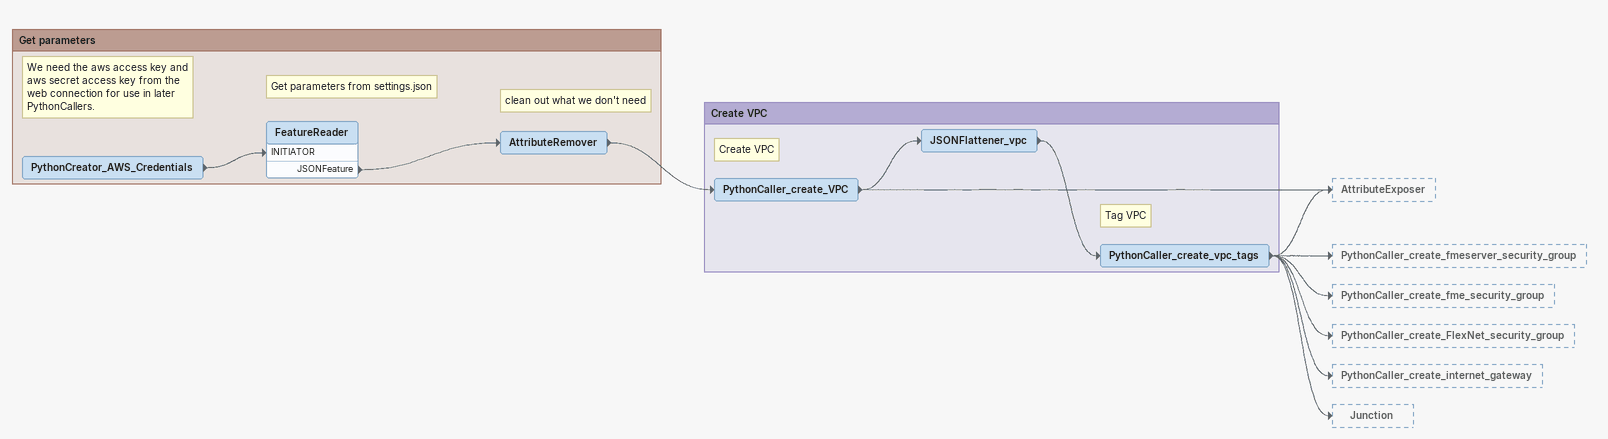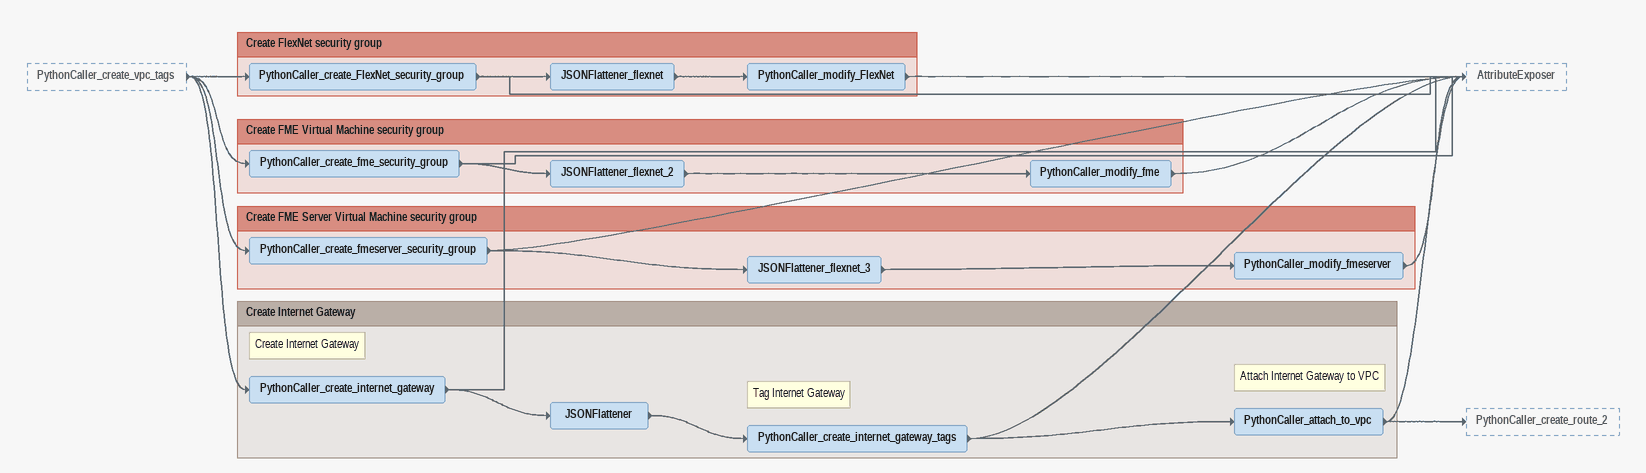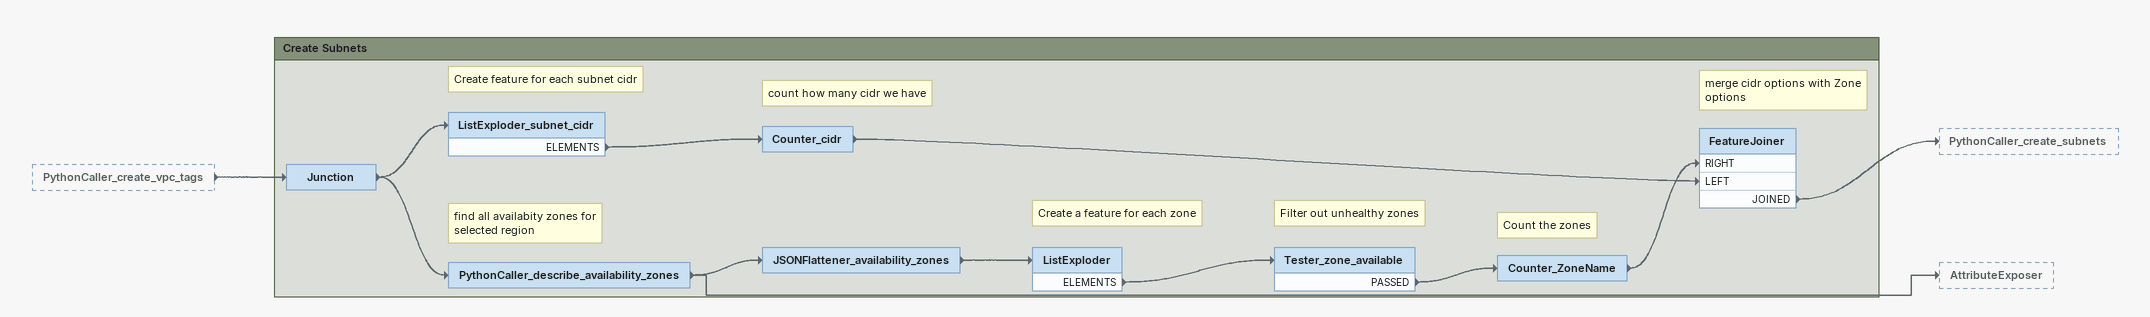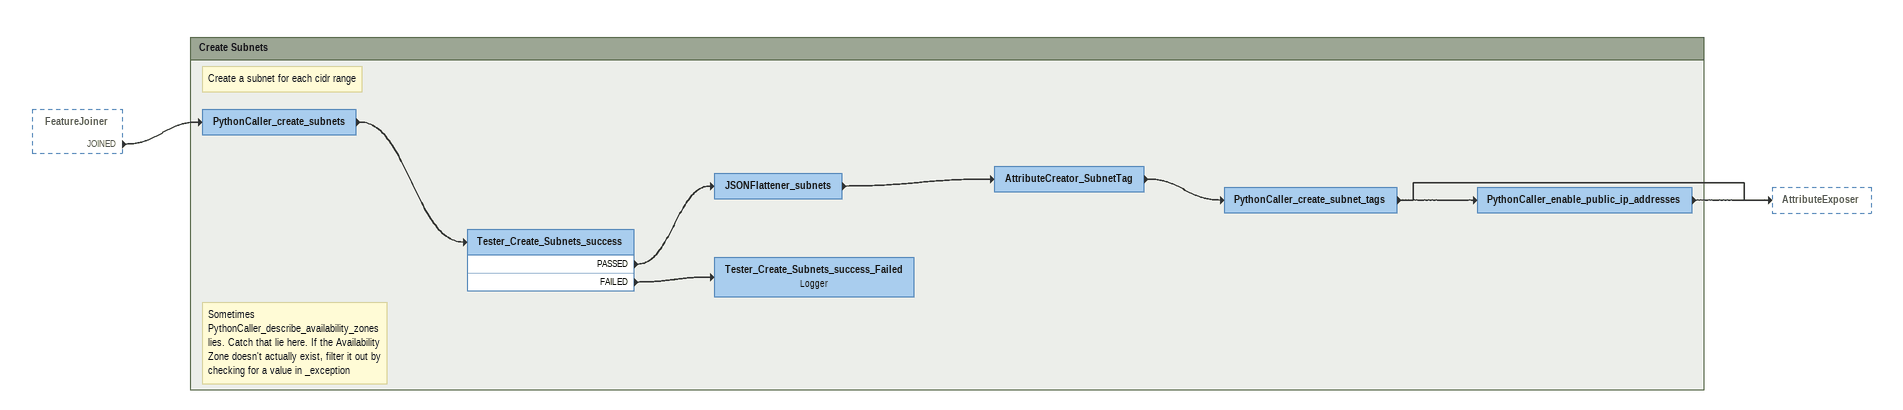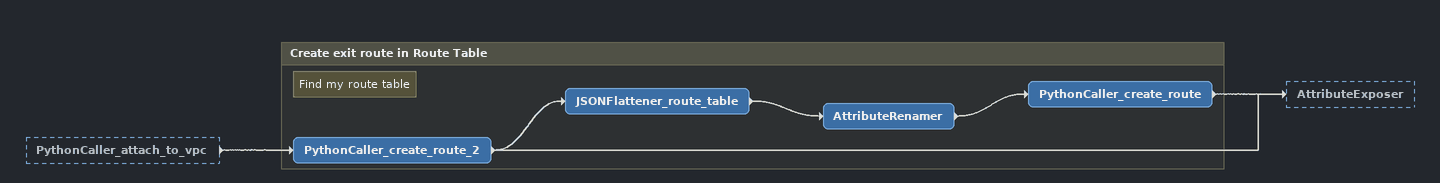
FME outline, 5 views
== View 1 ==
Bookmark: Get parameters
Note: We need the aws access key and aws secret access key from the web connection for use in later PythonCallers.
PythonCreator_AWS_Credentials
    -> FeatureReader [INITIATOR]
Note: Get parameters from settings.json
FeatureReader
    JSONFeature -> AttributeRemover
Note: clean out what we don't need
AttributeRemover
    -> PythonCaller_create_VPC

Bookmark: Create VPC
Note: Create VPC
PythonCaller_create_VPC
    -> JSONFlattener_vpc
    -> AttributeExposer
JSONFlattener_vpc
    -> PythonCaller_create_vpc_tags
Note: Tag VPC
PythonCaller_create_vpc_tags
    -> PythonCaller_create_fmeserver_security_group
    -> PythonCaller_create_fme_security_group
    -> PythonCaller_create_FlexNet_security_group
    -> PythonCaller_create_internet_gateway
    -> AttributeExposer
    -> Junction

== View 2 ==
PythonCaller_create_vpc_tags [outside]
    -> PythonCaller_create_fmeserver_security_group
    -> PythonCaller_create_fme_security_group
    -> PythonCaller_create_FlexNet_security_group
    -> PythonCaller_create_internet_gateway

Bookmark: Create FlexNet security group
PythonCaller_create_FlexNet_security_group
    -> JSONFlattener_flexnet
    -> AttributeExposer
JSONFlattener_flexnet
    -> PythonCaller_modify_FlexNet
PythonCaller_modify_FlexNet
    -> AttributeExposer

Bookmark: Create FME Virtual Machine security group
PythonCaller_create_fme_security_group
    -> JSONFlattener_flexnet_2
    -> AttributeExposer
JSONFlattener_flexnet_2
    -> PythonCaller_modify_fme
PythonCaller_modify_fme
    -> AttributeExposer

Bookmark: Create FME Server Virtual Machine security group
PythonCaller_create_fmeserver_security_group
    -> JSONFlattener_flexnet_3
    -> AttributeExposer
JSONFlattener_flexnet_3
    -> PythonCaller_modify_fmeserver
PythonCaller_modify_fmeserver
    -> AttributeExposer

Bookmark: Create Internet Gateway
Note: Create Internet Gateway
PythonCaller_create_internet_gateway
    -> JSONFlattener
    -> AttributeExposer
JSONFlattener
    -> PythonCaller_create_internet_gateway_tags
Note: Tag Internet Gateway
PythonCaller_create_internet_gateway_tags
    -> PythonCaller_attach_to_vpc
    -> AttributeExposer
Note: Attach Internet Gateway to VPC
PythonCaller_attach_to_vpc
    -> PythonCaller_create_route_2
    -> AttributeExposer

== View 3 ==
PythonCaller_create_vpc_tags [outside]
    -> Junction

Bookmark: Create Subnets
Junction
    -> ListExploder_subnet_cidr
    -> PythonCaller_describe_availability_zones
Note: Create feature for each subnet cidr
ListExploder_subnet_cidr
    ELEMENTS -> Counter_cidr
Note: count how many cidr we have
Counter_cidr
    -> FeatureJoiner [LEFT]
Note: find all availabity zones for selected region
PythonCaller_describe_availability_zones
    -> JSONFlattener_availability_zones
    -> AttributeExposer
JSONFlattener_availability_zones
    -> ListExploder
Note: Create a feature for each zone
ListExploder
    ELEMENTS -> Tester_zone_available
Note: Filter out unhealthy zones
Tester_zone_available
    PASSED -> Counter_ZoneName
Note: Count the zones
Counter_ZoneName
    -> FeatureJoiner [RIGHT]
Note: merge cidr options with Zone options
FeatureJoiner
    JOINED -> PythonCaller_create_subnets

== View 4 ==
FeatureJoiner [outside]
    JOINED -> PythonCaller_create_subnets

Bookmark: Create Subnets
Note: Create a subnet for each cidr range
PythonCaller_create_subnets
    -> Tester_Create_Subnets_success
Note: Sometimes PythonCaller_describe_availability_zones lies. Catch that lie here. If the Availability Zone doesn't actually exist, filter it out by checking for a value in _exception
Tester_Create_Subnets_success
    PASSED -> JSONFlattener_subnets
    FAILED -> Tester_Create_Subnets_success_Failed
JSONFlattener_subnets
    -> AttributeCreator_SubnetTag
AttributeCreator_SubnetTag
    -> PythonCaller_create_subnet_tags
PythonCaller_create_subnet_tags
    -> PythonCaller_enable_public_ip_addresses
    -> AttributeExposer
PythonCaller_enable_public_ip_addresses
    -> AttributeExposer
Tester_Create_Subnets_success_Failed: Logger

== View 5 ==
PythonCaller_attach_to_vpc [outside]
    -> PythonCaller_create_route_2

Bookmark: Create exit route in Route Table
Note: Find my route table
PythonCaller_create_route_2
    -> JSONFlattener_route_table
    -> AttributeExposer
JSONFlattener_route_table
    -> AttributeRenamer
AttributeRenamer
    -> PythonCaller_create_route
PythonCaller_create_route
    -> AttributeExposer
